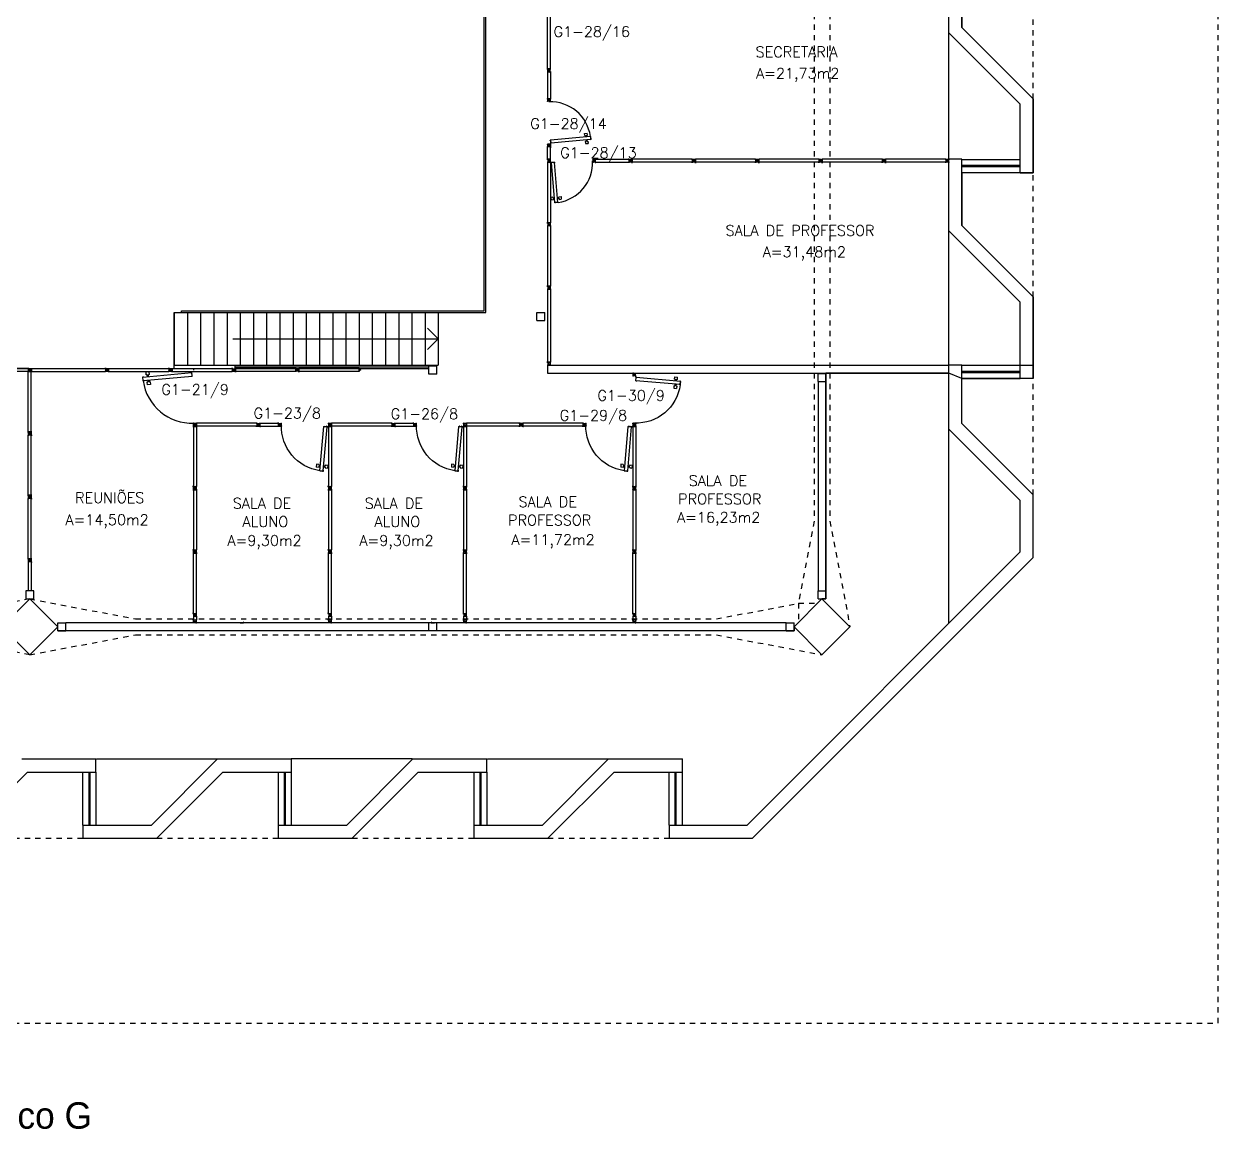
# Model space of a CAD drawing. Header units: centimetres. Extents: x -15 to 273, y 1 to 137.
# Drawn here: x 249.99 to 272.6, y 88.65 to 109.57 of the extents above; entities that cross this region are included whole.
import ezdxf

# ---------------------------------------------------------------- set-up
doc = ezdxf.new("R2010")
doc.units = ezdxf.units.CM
doc.header["$LTSCALE"] = 0.003
doc.header["$MEASUREMENT"] = 0
doc.linetypes.add('HIDDEN', pattern=[0.375, 0.25, -0.125])
doc.linetypes.add('HIDDEN2', pattern=[0.1875, 0.125, -0.0625])
doc.layers.get('0').update_dxf_attribs({"linetype": 'CONTINUOUS'})
for name, color, linetype in [('1', 1, 'CONTINUOUS'), ('ALV', 2, 'CONTINUOUS'), ('ALVENARIA', 2, 'CONTINUOUS'), ('AR-PRJ-100', 1, 'HIDDEN2'), ('AREA', 2, 'CONTINUOUS'), ('DIV', 2, 'CONTINUOUS'), ('ENDEREÇO NOVO', 2, 'CONTINUOUS'), ('ESQ', 1, 'CONTINUOUS'), ('ESTRUT', 2, 'CONTINUOUS'), ('PL-Áreas-Depto', 2, 'CONTINUOUS'), ('PROJ', 1, 'HIDDEN'), ('TEXTO', 2, 'CONTINUOUS'), ('USO', 2, 'CONTINUOUS')]:
    doc.layers.add(name, color=color, linetype=linetype)
doc.styles.add('UNB-100', font='simplex.shx', dxfattribs={"height": 0.2})

# ---------------------------------------------------------------- blocks, each defined once
blk = doc.blocks.new('MTDIV')
for p, q in [((-0.0285, 0.0185), (-0.0285, 0.0285)), ((-0.0185, 0.0285), (-0.0285, 0.0285)), ((-0.0265, 0.0185), (-0.0285, 0.0185)), ((-0.0265, 0.0235), (-0.0265, 0.0265)), ((-0.0265, 0.0265), (-0.0185, 0.0265)), ((-0.0265, 0.0235), (0.0265, 0.0235)), ((-0.0215, 0.0235), (-0.0265, 0.0235)), ((-0.0265, 0.0185), (-0.0265, 0.0215)), ((-0.0265, 0.0215), (-0.0235, 0.0215)), ((-0.0235, 0.0215), (-0.0235, -0.0215)), ((-0.0215, 0.0235), (-0.0215, 0.0215)), ((-0.0215, 0.0215), (0.0215, 0.0215)), ((-0.0215, 0.0195), (0.0195, 0.0195)), ((-0.0215, 0.0195), (-0.0215, -0.0195)), ((-0.0185, 0.0265), (-0.0185, 0.0285)), ((-0.0049, 0), (0.0049, 0)), ((0, -0.0049), (0, 0.0049)), ((0.0115, 0.0095), (0.0115, 0.0075)), ((0.0195, 0.0095), (0.0115, 0.0095)), ((0.0215, 0.0075), (0.0115, 0.0075)), ((0.0135, 0.0075), (0.0135, 0.0055)), ((0.0215, 0.0055), (0.0135, 0.0055)), ((0.0185, 0.0265), (0.0185, 0.0285)), ((0.0185, 0.0285), (0.0285, 0.0285)), ((0.0185, 0.0265), (0.0265, 0.0265)), ((0.0195, 0.0195), (0.0195, 0.0095)), ((0.0215, 0.0235), (0.0215, 0.0075)), ((0.0215, 0.0235), (0.0265, 0.0235)), ((0.0215, 0.0055), (0.0215, -0.0055)), ((0.0235, 0.0215), (0.0235, -0.0215)), ((0.0265, 0.0215), (0.0235, 0.0215)), ((0.0265, 0.0235), (0.0265, 0.0265)), ((0.0265, 0.0185), (0.0265, 0.0215)), ((0.0265, 0.0185), (0.0285, 0.0185)), ((0.0285, 0.0185), (0.0285, 0.0285)), ((-0.0285, -0.0185), (-0.0285, -0.0285)), ((-0.0285, -0.0185), (-0.0265, -0.0185)), ((-0.0185, -0.0285), (-0.0285, -0.0285)), ((-0.0265, -0.0185), (-0.0265, -0.0215)), ((-0.0265, -0.0215), (-0.0235, -0.0215)), ((0.0265, -0.0235), (-0.0265, -0.0235)), ((-0.0265, -0.0235), (-0.0265, -0.0265)), ((-0.0215, -0.0235), (-0.0265, -0.0235)), ((-0.0185, -0.0265), (-0.0265, -0.0265)), ((-0.0215, -0.0195), (0.0195, -0.0195)), ((-0.0215, -0.0215), (0.0215, -0.0215)), ((-0.0215, -0.0215), (-0.0215, -0.0235)), ((-0.0185, -0.0265), (-0.0185, -0.0285)), ((0.0115, -0.0075), (0.0115, -0.0095)), ((0.0215, -0.0075), (0.0115, -0.0075)), ((0.0195, -0.0095), (0.0115, -0.0095)), ((0.0135, -0.0055), (0.0135, -0.0075)), ((0.0215, -0.0055), (0.0135, -0.0055)), ((0.0185, -0.0265), (0.0185, -0.0285)), ((0.0265, -0.0265), (0.0185, -0.0265)), ((0.0185, -0.0285), (0.0285, -0.0285)), ((0.0195, -0.0095), (0.0195, -0.0195)), ((0.0215, -0.0075), (0.0215, -0.0235)), ((0.0215, -0.0235), (0.0265, -0.0235)), ((0.0265, -0.0215), (0.0235, -0.0215)), ((0.0265, -0.0185), (0.0265, -0.0215)), ((0.0285, -0.0185), (0.0265, -0.0185)), ((0.0265, -0.0235), (0.0265, -0.0265)), ((0.0285, -0.0185), (0.0285, -0.0285))]:
    blk.add_line(p, q)
blk = doc.blocks.new('DIV12')
for p, q in [((-0.005, 0), (0.005, 0)), ((0, -0.005), (0, 0.005)), ((0.024, 0.018), (0.028, 0.018)), ((0.024, 0.018), (0.024, 0.016)), ((0.024, 0.016), (0.028, 0.016)), ((0.028, 0.03), (0.043, 0.03)), ((0.028, 0.018), (0.028, 0.03)), ((0.028, -0.017), (0.028, 0.016)), ((0.03, 0.028), (1.169, 0.028)), ((0.03, -0.029), (0.03, 0.028)), ((0.043, 0.03), (0.043, 0.028)), ((1.157, 0.03), (1.157, 0.028)), ((1.171, 0.03), (1.157, 0.03)), ((1.169, -0.029), (1.169, 0.028)), ((1.171, 0.018), (1.171, 0.03)), ((1.176, 0.018), (1.171, 0.018)), ((1.176, 0.016), (1.171, 0.016)), ((1.171, -0.017), (1.171, 0.016)), ((1.176, 0.018), (1.176, 0.016)), ((1.195, 0), (1.205, 0)), ((1.2, -0.005), (1.2, 0.005)), ((0.024, -0.017), (0.028, -0.017)), ((0.024, -0.017), (0.024, -0.019)), ((0.024, -0.019), (0.028, -0.019)), ((0.028, -0.031), (0.028, -0.019)), ((0.028, -0.031), (0.043, -0.031)), ((0.03, -0.029), (1.169, -0.029)), ((0.043, -0.029), (0.043, -0.031)), ((1.157, -0.029), (1.157, -0.031)), ((1.171, -0.031), (1.157, -0.031)), ((1.176, -0.017), (1.171, -0.017)), ((1.176, -0.019), (1.171, -0.019)), ((1.171, -0.031), (1.171, -0.019)), ((1.176, -0.017), (1.176, -0.019))]:
    blk.add_line(p, q)
blk = doc.blocks.new('PLXD')
at = {"color": 2}
for p, q in [((-0.172, 0.786), (-0.161, 0.787)), ((-0.172, 0.786), (-0.171, 0.772)), ((-0.169, 0.772), (-0.171, 0.772)), ((-0.17, 0.784), (-0.114, 0.789)), ((-0.17, 0.784), (-0.103, 0.028)), ((-0.159, 0.792), (-0.161, 0.792)), ((-0.161, 0.792), (-0.161, 0.787)), ((-0.159, 0.792), (-0.159, 0.787)), ((-0.159, 0.787), (-0.126, 0.79)), ((-0.124, 0.795), (-0.126, 0.795)), ((-0.124, 0.795), (-0.124, 0.79)), ((-0.124, 0.79), (-0.112, 0.791)), ((-0.114, 0.789), (-0.046, 0.033)), ((-0.112, 0.791), (-0.11, 0.777)), ((-0.105, 0.026), (-0.106, 0.04)), ((-0.104, 0.04), (-0.106, 0.04)), ((-0.105, 0.026), (-0.093, 0.027)), ((-0.103, 0.028), (-0.046, 0.033)), ((-0.092, 0.022), (-0.093, 0.027)), ((-0.09, 0.022), (-0.092, 0.022)), ((-0.091, 0.027), (-0.058, 0.03)), ((-0.09, 0.022), (-0.091, 0.027)), ((-0.057, 0.025), (-0.058, 0.03)), ((-0.055, 0.025), (-0.057, 0.025)), ((-0.056, 0.03), (-0.044, 0.031)), ((-0.055, 0.025), (-0.056, 0.03)), ((-0.045, 0.045), (-0.047, 0.045)), ((-0.044, 0.031), (-0.045, 0.045)), ((-0.008, 0), (0.006, 0)), ((0, 0.007), (0, -0.006))]:
    blk.add_line(p, q, dxfattribs=at)
for p, q in [((-0.126, 0.795), (-0.126, 0.79)), ((-0.11, 0.777), (-0.112, 0.777))]:
    blk.add_line(p, q)
at = {"color": 1}
for p, q in [((-0.08, 0.737), (-0.041, 0.74)), ((-0.036, 0.691), (-0.041, 0.74)), ((-0.194, 0.727), (-0.233, 0.723)), ((-0.229, 0.673), (-0.233, 0.723)), ((-0.189, 0.677), (-0.229, 0.673)), ((-0.192, 0.712), (-0.194, 0.727)), ((-0.164, 0.714), (-0.192, 0.712)), ((-0.162, 0.694), (-0.19, 0.692)), ((-0.189, 0.677), (-0.19, 0.692)), ((-0.107, 0.719), (-0.079, 0.722)), ((-0.106, 0.7), (-0.077, 0.702)), ((-0.079, 0.722), (-0.08, 0.737)), ((-0.076, 0.687), (-0.077, 0.702)), ((-0.076, 0.687), (-0.036, 0.691))]:
    blk.add_line(p, q, dxfattribs=at)
blk.add_arc((-0.064, 0.029), 0.764, 98.125, 182.1419, dxfattribs=at)

msp = doc.modelspace()

# ---------------------------------------------------------------- linework, layer by layer
at = {"layer": '1'}
msp.add_lwpolyline([(253.944, 103.609), (257.833, 103.609), (257.631, 103.407), (257.833, 103.609), (257.631, 103.812)], dxfattribs=at)
at = {"layer": 'ALV'}
for p, q in [((267.498, 109.399), (267.498, 110.753)), ((267.748, 109.503), (267.748, 110.753)), ((267.748, 109.503), (269.098, 108.153)), ((267.498, 109.399), (268.848, 108.049)), ((269.098, 106.753), (269.098, 108.153)), ((268.848, 106.753), (268.848, 108.049)), ((267.748, 107.007), (267.498, 107.007)), ((267.498, 105.653), (267.498, 107.007)), ((267.748, 105.756), (267.748, 107.007)), ((269.098, 106.753), (268.848, 106.753)), ((268.848, 106.753), (269.098, 106.753)), ((267.498, 105.653), (268.848, 104.303)), ((267.748, 105.756), (269.098, 104.406)), ((268.848, 102.859), (268.848, 104.303)), ((269.098, 102.859), (269.098, 104.406)), ((259.7, 104.109), (259.85, 104.109)), ((259.7, 103.959), (259.7, 104.109)), ((259.85, 103.959), (259.85, 104.109)), ((259.7, 103.959), (259.85, 103.959)), ((257.655, 102.942), (257.655, 103.092)), ((257.805, 103.092), (257.655, 103.092)), ((257.805, 102.942), (257.655, 102.942)), ((257.805, 102.942), (257.805, 103.092)), ((259.9, 103.109), (267.498, 103.109)), ((259.9, 103.109), (259.9, 102.959)), ((259.9, 102.959), (267.498, 102.959)), ((267.498, 101.902), (267.498, 103.109)), ((267.748, 103.109), (267.498, 103.109)), ((267.498, 101.902), (267.498, 103.109)), ((267.748, 103.109), (267.498, 103.109)), ((267.748, 102.006), (267.748, 103.109)), ((267.748, 102.006), (267.748, 103.109)), ((268.848, 103.109), (269.098, 103.109)), ((268.848, 102.859), (268.848, 103.109)), ((269.098, 102.859), (269.098, 103.109)), ((269.098, 102.859), (268.848, 102.859)), ((269.098, 102.859), (268.848, 102.859)), ((267.748, 102.006), (269.098, 100.656)), ((267.498, 101.902), (268.848, 100.552)), ((269.098, 99.472), (269.098, 100.656)), ((268.848, 99.576), (268.848, 100.552)), ((263.681, 94.409), (268.848, 99.576)), ((263.785, 94.159), (269.098, 99.472)), ((249.95, 95.659), (251.351, 95.659)), ((251.351, 95.409), (251.351, 95.659)), ((252.4, 94.409), (253.65, 95.659)), ((253.65, 95.659), (255.051, 95.659)), ((255.051, 95.409), (255.051, 95.659)), ((256.1, 94.409), (257.35, 95.659)), ((257.35, 95.659), (258.751, 95.659)), ((258.751, 95.409), (258.751, 95.659)), ((259.806, 94.409), (261.056, 95.659)), ((261.056, 95.659), (262.458, 95.659)), ((262.458, 95.409), (262.458, 95.659)), ((248.803, 94.159), (250.053, 95.409)), ((250.053, 95.409), (251.351, 95.409)), ((252.503, 94.159), (253.753, 95.409)), ((253.753, 95.409), (255.051, 95.409)), ((256.203, 94.159), (257.453, 95.409)), ((257.453, 95.409), (258.751, 95.409)), ((259.91, 94.159), (261.16, 95.409)), ((261.16, 95.409), (262.458, 95.409)), ((251.101, 94.409), (251.101, 94.159)), ((251.101, 94.409), (252.4, 94.409)), ((254.801, 94.409), (256.1, 94.409)), ((254.801, 94.409), (254.801, 94.159)), ((258.508, 94.409), (258.508, 94.159)), ((258.508, 94.409), (259.806, 94.409)), ((262.202, 94.409), (262.202, 94.159)), ((262.202, 94.409), (263.681, 94.409)), ((251.101, 94.159), (252.503, 94.159)), ((254.801, 94.159), (256.203, 94.159)), ((258.508, 94.159), (259.91, 94.159)), ((262.202, 94.159), (263.785, 94.159))]:
    msp.add_line(p, q, dxfattribs=at)
at = {"layer": 'ALVENARIA'}
for p, q in [((265.023, 102.951), (265.173, 102.951)), ((265.023, 102.801), (265.023, 102.951)), ((265.173, 102.801), (265.173, 102.951)), ((265.023, 102.801), (265.023, 98.84)), ((265.023, 102.801), (265.173, 102.801)), ((265.173, 98.84), (265.173, 102.801)), ((265.023, 98.69), (265.023, 98.84)), ((265.023, 98.84), (265.173, 98.84)), ((265.173, 98.69), (265.173, 98.84)), ((265.023, 98.69), (265.173, 98.69)), ((250.628, 98.234), (250.778, 98.234)), ((250.628, 98.084), (250.628, 98.234)), ((264.418, 98.234), (250.778, 98.234)), ((250.778, 98.084), (250.778, 98.234)), ((264.418, 98.234), (264.568, 98.234)), ((264.418, 98.084), (264.418, 98.234)), ((264.568, 98.084), (264.568, 98.234)), ((250.628, 98.084), (250.778, 98.084)), ((264.418, 98.084), (250.778, 98.084)), ((264.418, 98.084), (264.568, 98.084))]:
    msp.add_line(p, q, dxfattribs=at)
msp.add_lwpolyline([(250.023, 98.69), (250.173, 98.69), (250.173, 98.84), (250.023, 98.84)], close=True, dxfattribs=at)
at = {"layer": 'AR-PRJ-100', "ltscale": 2}
for points in [[(264.568, 113.159), (264.948, 111.159), (264.948, 100.159), (264.653, 98.605), (264.653, 98.244)], [(265.628, 113.159), (265.248, 111.159), (265.248, 100.159), (265.628, 98.159)], [(250.098, 98.69), (248.098, 98.309), (237.098, 98.309), (235.544, 98.605), (235.183, 98.605)], [(250.098, 98.69), (252.098, 98.309), (263.098, 98.309), (264.653, 98.605), (265.013, 98.605)], [(250.098, 97.629), (248.098, 98.009), (237.098, 98.009), (235.098, 97.629), (235.098, 97.629)], [(250.098, 97.629), (252.098, 98.009), (263.098, 98.009), (265.098, 97.629), (265.098, 97.629)]]:
    msp.add_lwpolyline(points, dxfattribs=at)
at = {"layer": 'DIV'}
for p, q in [((259.898, 108.659), (259.898, 108.644)), ((259.91, 108.659), (259.898, 108.659)), ((259.898, 108.644), (259.9, 108.644)), ((259.957, 108.657), (259.9, 108.657)), ((259.9, 108.657), (259.9, 108.157)), ((259.91, 108.664), (259.91, 108.659)), ((259.91, 108.664), (259.912, 108.664)), ((259.912, 108.664), (259.912, 108.659)), ((259.945, 108.659), (259.912, 108.659)), ((259.933, 108.687), (259.923, 108.687)), ((259.928, 108.692), (259.928, 108.682)), ((259.945, 108.664), (259.945, 108.659)), ((259.945, 108.664), (259.947, 108.664)), ((259.947, 108.664), (259.947, 108.659)), ((259.959, 108.659), (259.947, 108.659)), ((259.957, 108.657), (259.957, 108.157)), ((259.957, 108.644), (259.959, 108.644)), ((259.959, 108.659), (259.959, 108.644)), ((259.9, 107.007), (259.9, 107.24)), ((259.923, 107.268), (259.933, 107.268)), ((259.923, 107.268), (259.933, 107.268)), ((259.928, 107.273), (259.928, 107.263)), ((259.928, 107.263), (259.928, 107.273)), ((259.952, 107.287), (259.957, 107.287)), ((259.952, 107.285), (259.952, 107.287)), ((259.952, 107.287), (259.957, 107.287)), ((259.952, 107.287), (259.952, 107.285)), ((259.952, 107.285), (259.957, 107.285)), ((259.952, 107.285), (259.957, 107.285)), ((259.952, 107.252), (259.957, 107.252)), ((259.952, 107.25), (259.952, 107.252)), ((259.952, 107.252), (259.957, 107.252)), ((259.952, 107.252), (259.952, 107.25)), ((259.952, 107.25), (259.957, 107.25)), ((259.952, 107.25), (259.957, 107.25)), ((259.957, 107.299), (259.971, 107.299)), ((259.957, 107.299), (259.957, 107.287)), ((259.957, 107.299), (259.971, 107.299)), ((259.957, 107.287), (259.957, 107.299)), ((259.957, 107.285), (259.957, 107.252)), ((259.957, 107.252), (259.957, 107.285)), ((259.957, 107.25), (259.957, 107.238)), ((259.957, 107.238), (259.957, 107.25)), ((259.957, 107.007), (259.957, 107.24)), ((259.957, 107.238), (259.971, 107.238)), ((259.957, 107.238), (259.971, 107.238)), ((259.959, 107.297), (259.959, 107.24)), ((259.959, 107.24), (259.959, 107.297)), ((259.971, 107.297), (259.971, 107.299)), ((259.971, 107.299), (259.971, 107.297)), ((259.971, 107.238), (259.971, 107.24)), ((259.971, 107.24), (259.971, 107.238)), ((259.898, 107.019), (259.9, 107.019)), ((259.898, 107.005), (259.898, 107.019)), ((259.91, 107.005), (259.898, 107.005)), ((259.957, 107.007), (259.9, 107.007)), ((259.91, 107), (259.91, 107.005)), ((259.91, 107), (259.912, 107)), ((259.912, 107), (259.912, 107.005)), ((259.945, 107.005), (259.912, 107.005)), ((259.933, 106.976), (259.923, 106.976)), ((259.928, 106.971), (259.928, 106.981)), ((259.945, 107), (259.945, 107.005)), ((259.945, 107), (259.947, 107)), ((259.947, 107), (259.947, 107.005)), ((259.959, 107.005), (259.947, 107.005)), ((259.957, 107.019), (259.959, 107.019)), ((259.959, 107.005), (259.959, 107.019)), ((260.782, 106.978), (260.792, 106.978)), ((260.787, 106.973), (260.787, 106.983)), ((260.805, 107.007), (261.439, 107.007)), ((261.427, 107.007), (261.427, 107.009)), ((261.441, 107.009), (261.427, 107.009)), ((261.439, 107.007), (261.439, 106.95)), ((261.441, 107.009), (261.441, 106.997)), ((261.446, 106.997), (261.441, 106.997)), ((261.441, 106.995), (261.441, 106.962)), ((261.446, 106.995), (261.441, 106.995)), ((261.446, 106.962), (261.441, 106.962)), ((261.441, 106.96), (261.441, 106.948)), ((261.446, 106.96), (261.441, 106.96)), ((261.446, 106.995), (261.446, 106.997)), ((261.446, 106.96), (261.446, 106.962)), ((261.464, 106.978), (261.475, 106.978)), ((261.47, 106.983), (261.47, 106.973)), ((260.805, 106.95), (261.439, 106.95)), ((261.427, 106.948), (261.427, 106.95)), ((261.441, 106.948), (261.427, 106.948)), ((259.898, 104.548), (259.898, 104.533)), ((259.91, 104.548), (259.898, 104.548)), ((259.898, 104.533), (259.9, 104.533)), ((259.9, 104.546), (259.9, 103.168)), ((259.957, 104.546), (259.9, 104.546)), ((259.91, 104.553), (259.91, 104.548)), ((259.91, 104.553), (259.912, 104.553)), ((259.912, 104.553), (259.912, 104.548)), ((259.945, 104.548), (259.912, 104.548)), ((259.933, 104.576), (259.923, 104.576)), ((259.928, 104.581), (259.928, 104.571)), ((259.945, 104.553), (259.945, 104.548)), ((259.945, 104.553), (259.947, 104.553)), ((259.947, 104.553), (259.947, 104.548)), ((259.959, 104.548), (259.947, 104.548)), ((259.957, 104.546), (259.957, 103.168)), ((259.957, 104.533), (259.959, 104.533)), ((259.959, 104.548), (259.959, 104.533)), ((259.898, 103.181), (259.9, 103.181)), ((259.898, 103.166), (259.898, 103.181)), ((259.91, 103.166), (259.898, 103.166)), ((259.957, 103.168), (259.9, 103.168)), ((259.91, 103.161), (259.91, 103.166)), ((259.91, 103.161), (259.912, 103.161)), ((259.912, 103.161), (259.912, 103.166)), ((259.945, 103.166), (259.912, 103.166)), ((259.945, 103.161), (259.945, 103.166)), ((259.945, 103.161), (259.947, 103.161)), ((259.947, 103.161), (259.947, 103.166)), ((259.959, 103.166), (259.947, 103.166)), ((259.957, 103.181), (259.959, 103.181)), ((259.959, 103.166), (259.959, 103.181)), ((250.068, 103.048), (248.666, 103.048)), ((250.068, 102.991), (248.666, 102.991)), ((250.07, 103.05), (250.055, 103.05)), ((250.055, 103.048), (250.055, 103.05)), ((250.055, 102.989), (250.055, 102.991)), ((250.07, 102.989), (250.055, 102.989)), ((250.068, 103.048), (250.068, 102.991)), ((250.07, 103.05), (250.07, 103.038)), ((250.075, 103.038), (250.07, 103.038)), ((250.075, 103.036), (250.07, 103.036)), ((250.07, 103.036), (250.07, 103.003)), ((250.075, 103.003), (250.07, 103.003)), ((250.075, 103.001), (250.07, 103.001)), ((250.07, 103.001), (250.07, 102.989)), ((250.075, 103.036), (250.075, 103.038)), ((250.075, 103.001), (250.075, 103.003)), ((250.103, 103.019), (250.093, 103.019)), ((250.098, 103.024), (250.098, 103.014)), ((250.122, 103.038), (250.127, 103.038)), ((250.122, 103.036), (250.122, 103.038)), ((250.122, 103.036), (250.127, 103.036)), ((250.122, 103.003), (250.127, 103.003)), ((250.122, 103.001), (250.122, 103.003)), ((250.122, 103.001), (250.127, 103.001)), ((250.127, 103.05), (250.141, 103.05)), ((250.127, 103.05), (250.127, 103.038)), ((250.127, 103.036), (250.127, 103.003)), ((250.127, 103.001), (250.127, 102.989)), ((250.127, 102.989), (250.141, 102.989)), ((250.129, 103.048), (250.129, 102.991)), ((250.129, 103.048), (251.53, 103.048)), ((250.129, 102.991), (251.53, 102.991)), ((250.141, 103.048), (250.141, 103.05)), ((250.141, 102.989), (250.141, 102.991)), ((251.518, 103.048), (251.518, 103.05)), ((251.532, 103.05), (251.518, 103.05)), ((251.518, 102.989), (251.518, 102.991)), ((251.532, 102.989), (251.518, 102.989)), ((251.53, 103.048), (251.53, 102.991)), ((251.532, 103.05), (251.532, 103.038)), ((251.537, 103.038), (251.532, 103.038)), ((251.532, 103.036), (251.532, 103.003)), ((251.537, 103.036), (251.532, 103.036)), ((251.537, 103.003), (251.532, 103.003)), ((251.532, 103.001), (251.532, 102.989)), ((251.537, 103.001), (251.532, 103.001)), ((251.537, 103.036), (251.537, 103.038)), ((251.537, 103.001), (251.537, 103.003)), ((251.555, 103.019), (251.566, 103.019)), ((251.561, 103.024), (251.561, 103.014)), ((255.166, 103.019), (255.155, 103.019)), ((255.161, 103.024), (255.161, 103.014)), ((254.447, 102.002), (254.452, 102.002)), ((254.447, 102), (254.447, 102.002)), ((254.447, 102), (254.452, 102)), ((254.452, 102.014), (254.466, 102.014)), ((254.452, 102.014), (254.452, 102.002)), ((254.452, 102), (254.452, 101.967)), ((254.454, 102.012), (254.804, 102.012)), ((254.454, 102.012), (254.454, 101.955)), ((254.466, 102.012), (254.466, 102.014)), ((254.791, 102.012), (254.791, 102.014)), ((254.806, 102.014), (254.791, 102.014)), ((254.804, 102.012), (254.804, 101.955)), ((254.806, 102.014), (254.806, 102.002)), ((254.811, 102.002), (254.806, 102.002)), ((254.806, 102), (254.806, 101.967)), ((254.811, 102), (254.806, 102)), ((254.811, 102), (254.811, 102.002)), ((257.004, 102.001), (257.009, 102.001)), ((257.004, 101.999), (257.004, 102.001)), ((257.004, 101.999), (257.009, 101.999)), ((257.009, 102.013), (257.023, 102.013)), ((257.009, 102.013), (257.009, 102.001)), ((257.009, 101.999), (257.009, 101.966)), ((257.011, 102.011), (257.361, 102.012)), ((257.011, 102.011), (257.011, 101.954)), ((257.023, 102.011), (257.023, 102.013)), ((257.348, 102.012), (257.348, 102.014)), ((257.363, 102.014), (257.348, 102.014)), ((257.361, 102.012), (257.361, 101.955)), ((257.363, 102.014), (257.363, 102.002)), ((257.368, 102.002), (257.363, 102.002)), ((257.363, 102), (257.363, 101.967)), ((257.368, 102), (257.363, 102)), ((257.368, 102), (257.368, 102.002)), ((258.361, 102.002), (258.366, 102.002)), ((258.361, 102), (258.361, 102.002)), ((258.361, 102), (258.366, 102)), ((258.366, 102.014), (258.38, 102.014)), ((258.366, 102.014), (258.366, 102.002)), ((258.366, 102), (258.366, 101.967)), ((259.372, 102.012), (258.368, 102.012)), ((258.368, 102.012), (258.368, 101.955)), ((258.38, 102.012), (258.38, 102.014)), ((259.359, 102.012), (259.359, 102.014)), ((259.374, 102.014), (259.359, 102.014)), ((259.372, 102.012), (259.372, 101.955)), ((259.374, 102.014), (259.374, 102.002)), ((259.379, 102.002), (259.374, 102.002)), ((259.374, 102), (259.374, 101.967)), ((259.379, 102), (259.374, 102)), ((259.379, 102), (259.379, 102.002)), ((254.447, 101.967), (254.452, 101.967)), ((254.447, 101.965), (254.447, 101.967)), ((254.447, 101.965), (254.452, 101.965)), ((254.452, 101.965), (254.452, 101.953)), ((254.452, 101.953), (254.466, 101.953)), ((254.454, 101.955), (254.804, 101.955)), ((254.466, 101.953), (254.466, 101.955)), ((254.791, 101.953), (254.791, 101.955)), ((254.806, 101.953), (254.791, 101.953)), ((254.811, 101.967), (254.806, 101.967)), ((254.806, 101.965), (254.806, 101.953)), ((254.811, 101.965), (254.806, 101.965)), ((254.811, 101.965), (254.811, 101.967)), ((257.004, 101.966), (257.009, 101.966)), ((257.004, 101.964), (257.004, 101.966)), ((257.004, 101.964), (257.009, 101.964)), ((257.009, 101.964), (257.009, 101.952)), ((257.009, 101.952), (257.023, 101.952)), ((257.011, 101.954), (257.361, 101.955)), ((257.023, 101.952), (257.023, 101.954)), ((257.348, 101.953), (257.348, 101.955)), ((257.363, 101.953), (257.348, 101.953)), ((257.368, 101.967), (257.363, 101.967)), ((257.363, 101.965), (257.363, 101.953)), ((257.368, 101.965), (257.363, 101.965)), ((257.368, 101.965), (257.368, 101.967)), ((258.361, 101.967), (258.366, 101.967)), ((258.361, 101.965), (258.361, 101.967)), ((258.361, 101.965), (258.366, 101.965)), ((258.366, 101.965), (258.366, 101.953)), ((258.366, 101.953), (258.38, 101.953)), ((259.372, 101.955), (258.368, 101.955)), ((258.38, 101.953), (258.38, 101.955)), ((259.359, 101.953), (259.359, 101.955)), ((259.374, 101.953), (259.359, 101.953)), ((259.379, 101.967), (259.374, 101.967)), ((259.374, 101.965), (259.374, 101.953)), ((259.379, 101.965), (259.374, 101.965)), ((259.379, 101.965), (259.379, 101.967)), ((250.068, 99.391), (250.068, 99.376)), ((250.08, 99.391), (250.068, 99.391)), ((250.068, 99.376), (250.07, 99.376)), ((250.07, 99.389), (250.07, 98.84)), ((250.127, 99.389), (250.07, 99.389)), ((250.08, 99.396), (250.08, 99.391)), ((250.08, 99.396), (250.082, 99.396)), ((250.082, 99.396), (250.082, 99.391)), ((250.115, 99.391), (250.082, 99.391)), ((250.103, 99.419), (250.093, 99.419)), ((250.098, 99.424), (250.098, 99.414)), ((250.115, 99.396), (250.115, 99.391)), ((250.115, 99.396), (250.117, 99.396)), ((250.117, 99.396), (250.117, 99.391)), ((250.129, 99.391), (250.117, 99.391)), ((250.127, 99.389), (250.127, 98.84)), ((250.127, 99.376), (250.129, 99.376)), ((250.129, 99.391), (250.129, 99.376)), ((253.195, 98.306), (253.193, 98.306)), ((253.193, 98.291), (253.193, 98.306)), ((253.193, 98.291), (253.205, 98.291)), ((253.195, 98.355), (253.195, 98.293)), ((253.195, 98.293), (253.252, 98.293)), ((253.205, 98.286), (253.205, 98.291)), ((253.207, 98.286), (253.205, 98.286)), ((253.207, 98.291), (253.24, 98.291)), ((253.207, 98.286), (253.207, 98.291)), ((253.218, 98.263), (253.229, 98.263)), ((253.224, 98.268), (253.224, 98.258)), ((253.24, 98.286), (253.24, 98.291)), ((253.242, 98.286), (253.24, 98.286)), ((253.242, 98.291), (253.254, 98.291)), ((253.242, 98.286), (253.242, 98.291)), ((253.252, 98.355), (253.252, 98.293)), ((253.254, 98.306), (253.252, 98.306)), ((253.254, 98.291), (253.254, 98.306)), ((254.083, 98.249), (254.081, 98.249)), ((254.081, 98.234), (254.081, 98.249)), ((254.081, 98.234), (254.093, 98.234)), ((254.083, 98.236), (254.14, 98.236)), ((254.13, 98.234), (254.142, 98.234)), ((254.142, 98.249), (254.14, 98.249)), ((254.142, 98.234), (254.142, 98.249)), ((255.752, 98.306), (255.75, 98.306)), ((255.75, 98.291), (255.75, 98.306)), ((255.75, 98.291), (255.762, 98.291)), ((255.752, 98.355), (255.752, 98.293)), ((255.752, 98.293), (255.809, 98.293)), ((255.762, 98.286), (255.762, 98.291)), ((255.764, 98.286), (255.762, 98.286)), ((255.764, 98.291), (255.797, 98.291)), ((255.764, 98.286), (255.764, 98.291)), ((255.775, 98.263), (255.786, 98.263)), ((255.781, 98.268), (255.781, 98.258)), ((255.797, 98.286), (255.797, 98.291)), ((255.799, 98.286), (255.797, 98.286)), ((255.799, 98.291), (255.811, 98.291)), ((255.799, 98.286), (255.799, 98.291)), ((255.809, 98.355), (255.809, 98.293)), ((255.811, 98.306), (255.809, 98.306)), ((255.811, 98.291), (255.811, 98.306)), ((257.655, 98.084), (257.655, 98.234)), ((257.805, 98.234), (257.655, 98.234)), ((257.702, 98.249), (257.7, 98.249)), ((257.7, 98.234), (257.7, 98.249)), ((257.7, 98.234), (257.712, 98.234)), ((257.702, 98.236), (257.759, 98.236)), ((257.749, 98.234), (257.761, 98.234)), ((257.761, 98.249), (257.759, 98.249)), ((257.761, 98.234), (257.761, 98.249)), ((257.805, 98.084), (257.805, 98.234)), ((258.309, 98.306), (258.307, 98.306)), ((258.307, 98.291), (258.307, 98.306)), ((258.307, 98.291), (258.319, 98.291)), ((258.309, 98.355), (258.309, 98.293)), ((258.309, 98.293), (258.366, 98.293)), ((258.319, 98.286), (258.319, 98.291)), ((258.321, 98.286), (258.319, 98.286)), ((258.321, 98.291), (258.354, 98.291)), ((258.321, 98.286), (258.321, 98.291)), ((258.332, 98.263), (258.343, 98.263)), ((258.338, 98.268), (258.338, 98.258)), ((258.354, 98.286), (258.354, 98.291)), ((258.356, 98.286), (258.354, 98.286)), ((258.356, 98.291), (258.368, 98.291)), ((258.356, 98.286), (258.356, 98.291)), ((258.366, 98.355), (258.366, 98.293)), ((258.368, 98.306), (258.366, 98.306)), ((258.368, 98.291), (258.368, 98.306)), ((261.516, 98.306), (261.514, 98.306)), ((261.514, 98.291), (261.514, 98.306)), ((261.514, 98.291), (261.526, 98.291)), ((261.516, 98.355), (261.516, 98.293)), ((261.516, 98.293), (261.573, 98.293)), ((261.526, 98.286), (261.526, 98.291)), ((261.528, 98.286), (261.526, 98.286)), ((261.528, 98.291), (261.561, 98.291)), ((261.528, 98.286), (261.528, 98.291)), ((261.539, 98.263), (261.55, 98.263)), ((261.545, 98.268), (261.545, 98.258)), ((261.561, 98.286), (261.561, 98.291)), ((261.563, 98.286), (261.561, 98.286)), ((261.563, 98.291), (261.575, 98.291)), ((261.563, 98.286), (261.563, 98.291)), ((261.573, 98.355), (261.573, 98.293)), ((261.575, 98.306), (261.573, 98.306)), ((261.575, 98.291), (261.575, 98.306)), ((257.805, 98.084), (257.655, 98.084))]:
    msp.add_line(p, q, dxfattribs=at)
at = {"layer": 'ESQ'}
for p, q in [((258.7, 104.139), (258.7, 118.259)), ((258.73, 104.109), (258.73, 118.259)), ((267.748, 107.003), (268.848, 107.003)), ((268.848, 106.888), (267.748, 106.888)), ((267.748, 106.868), (268.848, 106.868)), ((268.848, 106.753), (267.748, 106.753)), ((252.833, 104.109), (254.857, 104.109)), ((252.833, 104.109), (252.833, 103.109)), ((252.973, 104.139), (258.7, 104.139)), ((252.973, 104.109), (252.973, 104.139)), ((252.973, 104.109), (258.73, 104.109)), ((253.083, 104.109), (253.083, 103.109)), ((253.333, 104.109), (253.333, 103.109)), ((253.583, 104.109), (253.583, 103.109)), ((253.833, 104.109), (253.833, 103.109)), ((254.083, 104.109), (254.083, 103.109)), ((254.333, 104.109), (254.333, 103.109)), ((254.583, 104.109), (254.583, 103.109)), ((254.833, 104.109), (254.833, 103.109)), ((255.083, 104.109), (255.083, 103.109)), ((255.333, 104.109), (255.333, 103.109)), ((255.583, 104.109), (255.583, 103.109)), ((255.833, 104.109), (255.833, 103.109)), ((256.083, 104.109), (256.083, 103.109)), ((256.333, 104.109), (256.333, 103.109)), ((256.583, 104.109), (256.583, 103.109)), ((256.833, 104.109), (256.833, 103.109)), ((257.083, 104.109), (257.083, 103.109)), ((257.333, 104.109), (257.333, 103.109)), ((257.583, 104.109), (257.583, 103.109)), ((257.833, 104.109), (257.833, 103.109)), ((252.833, 103.109), (257.833, 103.109)), ((253.989, 103.049), (253.989, 103.109)), ((253.989, 103.079), (257.655, 103.079)), ((253.989, 103.049), (257.655, 103.049)), ((256.789, 103.079), (257.655, 103.079)), ((256.789, 103.049), (257.655, 103.049)), ((267.748, 103.109), (268.848, 103.109)), ((267.748, 103.109), (268.848, 103.109)), ((268.848, 102.994), (267.748, 102.994)), ((268.848, 102.994), (267.748, 102.994)), ((267.748, 102.974), (268.848, 102.974)), ((267.748, 102.974), (268.848, 102.974)), ((267.748, 102.859), (268.848, 102.859)), ((267.748, 102.859), (268.848, 102.859)), ((251.098, 95.409), (251.098, 94.409)), ((251.213, 95.409), (251.213, 94.409)), ((251.233, 95.409), (251.233, 94.409)), ((251.348, 95.409), (251.348, 94.409)), ((254.798, 95.409), (254.798, 94.409)), ((254.913, 95.409), (254.913, 94.409)), ((254.933, 95.409), (254.933, 94.409)), ((255.048, 95.409), (255.048, 94.409)), ((258.504, 95.409), (258.504, 94.409)), ((258.619, 95.409), (258.619, 94.409)), ((258.639, 95.409), (258.639, 94.409)), ((258.754, 95.409), (258.754, 94.409)), ((262.198, 95.409), (262.198, 94.409)), ((262.313, 95.409), (262.313, 94.409)), ((262.333, 95.409), (262.333, 94.409)), ((262.448, 95.409), (262.448, 94.409))]:
    msp.add_line(p, q, dxfattribs=at)
at = {"layer": 'ESTRUT'}
for points in [[(250.098, 97.629), (249.568, 98.159), (250.098, 98.69), (250.628, 98.159)], [(265.098, 97.629), (265.628, 98.159), (265.098, 98.69), (264.568, 98.159)]]:
    msp.add_lwpolyline(points, close=True, dxfattribs=at)
at = {"layer": 'PL-Áreas-Depto'}
for p, q in [((258.7, 104.139), (258.7, 118.259)), ((267.748, 110.503), (267.748, 109.503)), ((267.748, 109.503), (269.098, 108.153)), ((269.098, 108.153), (269.098, 106.753)), ((269.098, 106.753), (267.748, 106.753)), ((267.748, 106.753), (267.748, 105.756)), ((267.748, 105.756), (269.098, 104.406)), ((269.098, 104.406), (269.098, 102.859)), ((252.833, 103.048), (252.833, 104.109)), ((252.833, 104.109), (252.973, 104.109)), ((252.973, 104.109), (252.973, 104.139)), ((252.973, 104.139), (258.7, 104.139)), ((246.207, 103.048), (252.833, 103.048)), ((267.498, 102.959), (265.173, 102.959)), ((265.173, 102.959), (265.173, 98.69)), ((267.748, 102.859), (267.498, 102.959)), ((269.098, 102.859), (267.748, 102.859)), ((265.098, 98.69), (264.568, 98.159)), ((265.173, 98.69), (265.098, 98.69)), ((250.098, 97.629), (249.568, 98.159)), ((250.628, 98.159), (250.098, 97.629)), ((250.628, 98.084), (250.628, 98.159)), ((264.568, 98.159), (264.568, 98.084)), ((264.568, 98.084), (250.628, 98.084))]:
    msp.add_line(p, q, dxfattribs=at)
at = {"layer": 'PROJ'}
for p, q in [((272.598, 90.659), (272.598, 135.659)), ((269.098, 108.153), (269.098, 110.503)), ((269.098, 104.406), (269.098, 106.753)), ((269.098, 100.656), (269.098, 102.859)), ((269.098, 100.656), (269.098, 102.859)), ((248.803, 94.159), (251.101, 94.159)), ((252.503, 94.159), (254.801, 94.159)), ((256.203, 94.159), (258.508, 94.159)), ((259.91, 94.159), (262.202, 94.159)), ((227.598, 90.659), (272.598, 90.659))]:
    msp.add_line(p, q, dxfattribs=at)
at = {"layer": 'PROJ', "linetype": 'Continuous'}
for p, q in [((267.498, 107.007), (267.498, 109.399)), ((267.498, 103.109), (267.498, 105.653)), ((267.498, 98.226), (267.498, 101.902)), ((267.498, 98.226), (267.498, 101.902)), ((251.364, 95.659), (253.656, 95.659)), ((257.337, 95.659), (255.045, 95.659)), ((258.764, 95.659), (261.056, 95.659))]:
    msp.add_line(p, q, dxfattribs=at)

# ---------------------------------------------------------------- block references
at = {"layer": 'DIV'}
for name, p, rotation in [('DIV12', (259.928, 108.687), 90), ('MTDIV', (259.928, 108.687), 180), ('MTDIV', (259.928, 108.129), 270), ('PLXD', (259.928, 107.268), 270), ('MTDIV', (259.928, 107.268), 270), ('PLXD', (259.928, 106.976), 180), ('MTDIV', (261.47, 106.978), 270), ('DIV12', (262.67, 106.978), 180), ('MTDIV', (262.67, 106.978), 270), ('DIV12', (263.87, 106.978), 180), ('MTDIV', (263.87, 106.978), 270), ('DIV12', (265.07, 106.978), 180), ('MTDIV', (265.07, 106.978), 270), ('DIV12', (266.27, 106.978), 180), ('MTDIV', (266.27, 106.978), 270), ('DIV12', (267.47, 106.978), 180), ('MTDIV', (267.47, 106.978), 270), ('DIV12', (250.098, 101.819), 89.99999999999999), ('MTDIV', (250.098, 103.019), 270), ('DIV12', (255.161, 103.019), 180), ('MTDIV', (255.161, 103.019), 270), ('DIV12', (256.361, 103.019), 180), ('DIV12', (253.224, 101.983), 270), ('MTDIV', (253.224, 101.983), 270), ('DIV12', (254.424, 101.983), 180), ('DIV12', (255.781, 101.983), 270), ('MTDIV', (255.781, 101.983), 270), ('DIV12', (256.981, 101.983), 180), ('DIV12', (258.338, 101.983), 270), ('MTDIV', (258.338, 101.983), 270), ('MTDIV', (259.402, 101.983), 270), ('DIV12', (260.602, 101.983), 180), ('DIV12', (261.545, 101.983), 270), ('MTDIV', (261.545, 101.983), 90), ('DIV12', (250.098, 100.619), 89.99999999999999), ('MTDIV', (250.098, 101.819), 270), ('DIV12', (250.098, 99.419), 89.99999999999999), ('MTDIV', (250.098, 100.619), 270), ('DIV12', (253.224, 100.783), 270), ('MTDIV', (253.224, 100.783), 90), ('DIV12', (255.781, 100.783), 270), ('MTDIV', (255.781, 100.783), 90), ('DIV12', (258.338, 100.783), 270), ('MTDIV', (258.338, 100.783), 90), ('DIV12', (261.545, 100.783), 270), ('MTDIV', (261.545, 100.783), 90), ('MTDIV', (253.224, 99.583), 90), ('MTDIV', (255.781, 99.583), 90), ('MTDIV', (258.338, 99.583), 90), ('MTDIV', (261.545, 99.583), 90), ('MTDIV', (250.098, 99.419), 270), ('MTDIV', (253.224, 98.263), 270), ('MTDIV', (255.781, 98.263), 270), ('MTDIV', (258.338, 98.263), 270), ('MTDIV', (261.545, 98.263), 270)]:
    msp.add_blockref(name, p, dxfattribs=dict(at, rotation=rotation))
at = {"layer": 'DIV', "xscale": -1}
for name, p, rotation in [('MTDIV', (259.928, 108.129), 270), ('MTDIV', (259.928, 107.268), 270), ('DIV12', (259.928, 106.976), 90), ('MTDIV', (260.787, 106.978), 270), ('DIV12', (259.928, 105.776), 90), ('MTDIV', (251.561, 103.019), 90), ('DIV12', (251.561, 103.019), 180), ('MTDIV', (252.761, 103.019), 90), ('DIV12', (252.761, 103.019), 180), ('MTDIV', (253.961, 103.019), 90), ('MTDIV', (261.545, 102.931), 270), ('MTDIV', (253.224, 101.983), 90), ('MTDIV', (254.424, 101.983), 90), ('MTDIV', (254.834, 101.983), 90), ('MTDIV', (255.781, 101.983), 90), ('MTDIV', (256.981, 101.983), 90), ('MTDIV', (257.391, 101.983), 90), ('MTDIV', (260.602, 101.983), 90), ('MTDIV', (261.545, 101.983), 270), ('MTDIV', (250.098, 101.819), 90), ('MTDIV', (250.098, 100.619), 90), ('MTDIV', (253.224, 100.783), 270), ('MTDIV', (255.781, 100.783), 270), ('MTDIV', (258.338, 100.783), 270), ('MTDIV', (261.545, 100.783), 270), ('DIV12', (253.224, 98.383), 270), ('DIV12', (255.781, 98.383), 270), ('DIV12', (258.338, 98.383), 270), ('DIV12', (261.545, 98.383), 270), ('MTDIV', (250.098, 99.419), 90), ('MTDIV', (253.224, 98.383), 90), ('MTDIV', (255.781, 98.383), 90), ('MTDIV', (258.338, 98.383), 90), ('MTDIV', (261.545, 98.383), 90)]:
    msp.add_blockref(name, p, dxfattribs=dict(at, rotation=rotation))
for p in [(259.928, 106.976), (259.928, 105.776), (259.928, 104.576), (259.928, 103.138)]:
    msp.add_blockref('MTDIV', p, dxfattribs=at)
at = {"layer": 'DIV'}
for p, xscale, yscale, zscale, rotation in [((253.206, 103.027), 1.224231027586832, 1.224231027586832, 1.224231027586833, 90), ((261.545, 102.931), -1.107450026858777, 1.107450026858777, 1.107450026858777, 270), ((255.781, 101.983), -1.107450026858714, 1.107450026858771, 1.107450026858777, 180), ((258.338, 101.983), -1.107450026858714, 1.107450026858771, 1.107450026858777, 180), ((261.545, 101.983), -1.107450026858771, 1.107450026858771, 1.107450026858777, 180)]:
    msp.add_blockref('PLXD', p, dxfattribs=dict(at, xscale=xscale, yscale=yscale, zscale=zscale, rotation=rotation))

# ---------------------------------------------------------------- texts
at = {"layer": 'AREA', "style": 'UNB-100'}
for s, p in [('A=21,73m2', (263.849, 108.535)), ('A=31,48m2', (263.975, 105.156)), ('A=14,50m2', (250.772, 100.086)), ('A=16,23m2', (262.353, 100.131)), ('A=9,30m2', (253.84, 99.693)), ('A=9,30m2', (256.338, 99.693)), ('A=11,72m2', (259.217, 99.709))]:
    msp.add_text(s, height=0.2, dxfattribs=at).set_placement(p)
at = {"layer": 'ENDEREÇO NOVO', "style": 'UNB-100'}
for s, p in [('G1-28/16', (260.015, 109.322)), ('G1-28/14', (259.574, 107.581)), ('G1-28/13', (260.141, 107.031)), ('G1-21/9', (252.59, 102.551)), ('G1-30/9', (260.846, 102.437)), ('G1-23/8', (254.335, 102.103)), ('G1-29/8', (260.131, 102.061))]:
    msp.add_text(s, height=0.2, dxfattribs=at).set_placement(p)
msp.add_text('G1-26/8', height=0.2, rotation=360, dxfattribs=at).set_placement((256.931, 102.09))
at = {"layer": 'TEXTO', "style": 'UNB-100'}
for s, p in [('SECRETARIA', (263.841, 108.939)), ('SALA DE PROFESSOR', (263.272, 105.559)), ('SALA DE', (262.573, 100.825)), ('REUNIÕES', (250.956, 100.502)), ('SALA DE', (259.352, 100.426)), ('PROFESSOR', (262.374, 100.478)), ('SALA DE', (253.941, 100.398)), ('SALA DE', (256.439, 100.398)), ('ALUNO', (254.126, 100.051)), ('ALUNO', (256.625, 100.051)), ('PROFESSOR', (259.153, 100.079))]:
    msp.add_text(s, height=0.2, dxfattribs=at).set_placement(p)
at = {"layer": 'USO'}
msp.add_text('Bloco G', height=0.5, dxfattribs=at).set_placement((248.898, 88.662))

doc.saveas('drawing.dxf')
